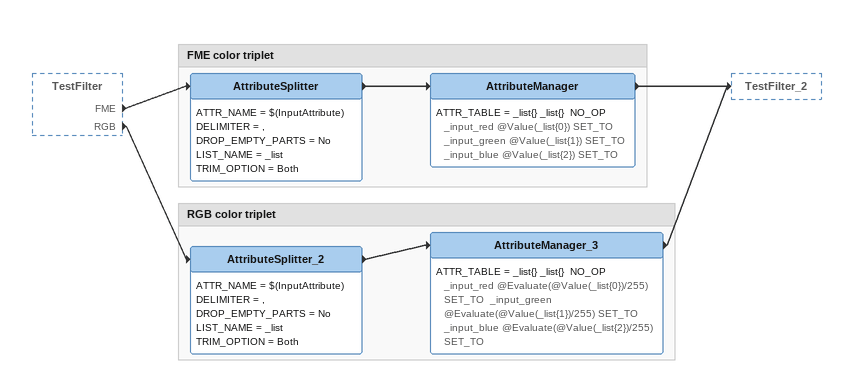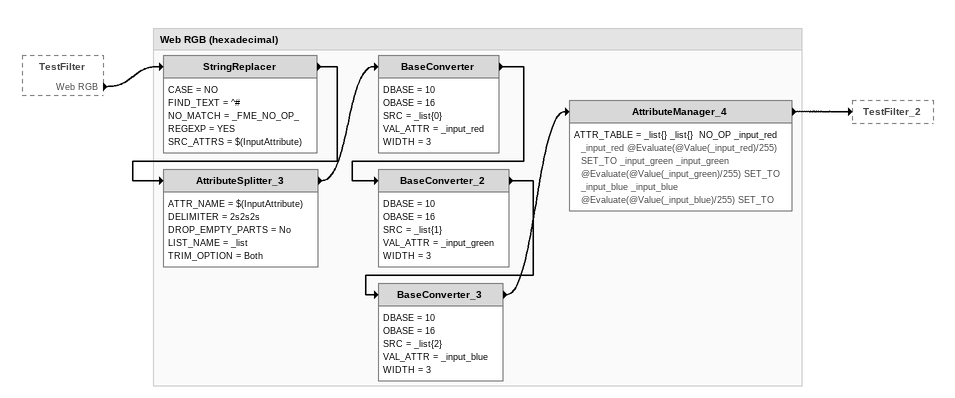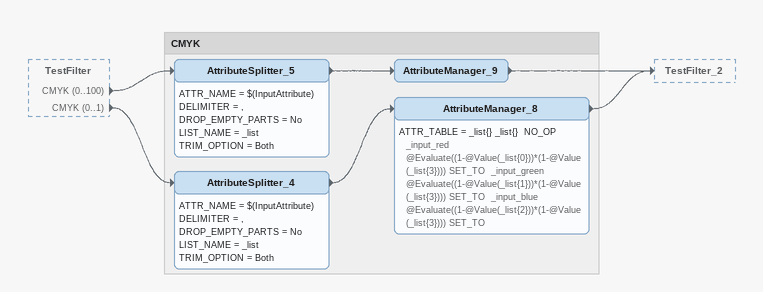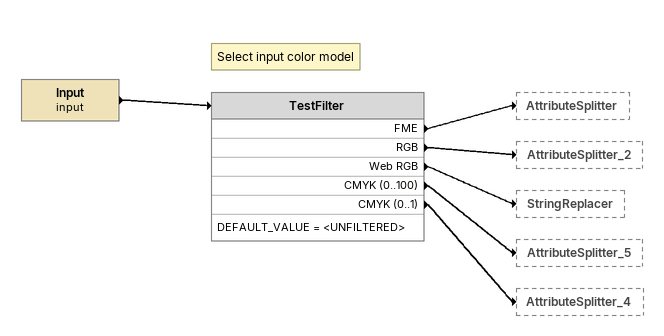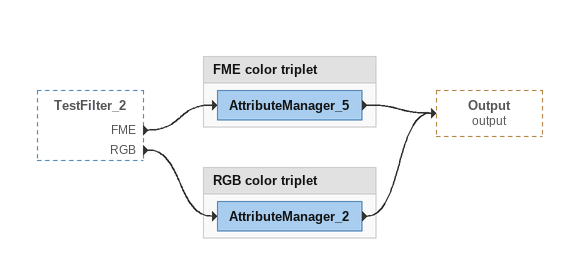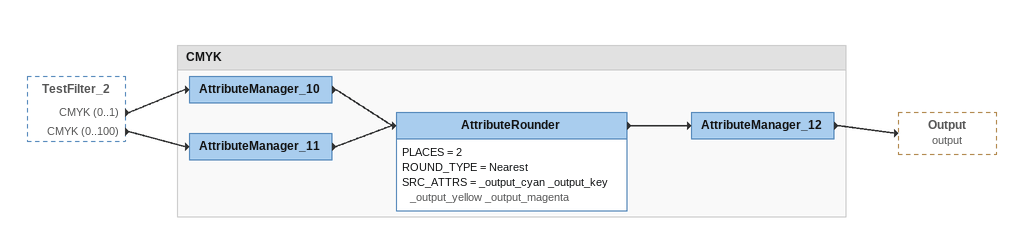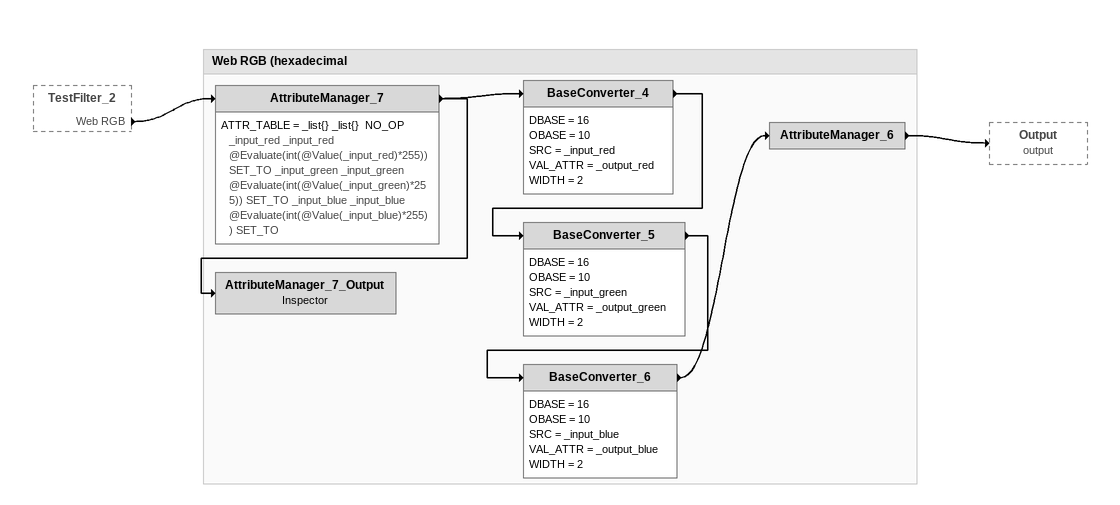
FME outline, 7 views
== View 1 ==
TestFilter [outside]
    FME -> AttributeSplitter
    RGB -> AttributeSplitter_2

Bookmark: FME color triplet
AttributeSplitter
    ATTR_NAME = $(InputAttribute)
    DELIMITER = ,
    DROP_EMPTY_PARTS = No
    LIST_NAME = _list
    TRIM_OPTION = Both
    -> AttributeManager
AttributeManager
    ATTR_TABLE = _list{} _list{}  NO_OP  _input_red @Value(_list{0}) SET_TO  _input_green @Value(_list{1}) SET_TO  _input_blue @Value(_list{2}) SET_TO
    -> TestFilter_2

Bookmark: RGB color triplet
AttributeSplitter_2
    ATTR_NAME = $(InputAttribute)
    DELIMITER = ,
    DROP_EMPTY_PARTS = No
    LIST_NAME = _list
    TRIM_OPTION = Both
    -> AttributeManager_3
AttributeManager_3
    ATTR_TABLE = _list{} _list{}  NO_OP  _input_red @Evaluate(@Value(_list{0})/255) SET_TO  _input_green @Evaluate(@Value(_list{1})/255) SET_TO  _input_blue @Evaluate(@Value(_list{2})/255) SET_TO
    -> TestFilter_2

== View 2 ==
TestFilter [outside]
    Web RGB -> StringReplacer

Bookmark: Web RGB (hexadecimal)
StringReplacer
    CASE = NO
    FIND_TEXT = ^#
    NO_MATCH = _FME_NO_OP_
    REGEXP = YES
    SRC_ATTRS = $(InputAttribute)
    -> AttributeSplitter_3
AttributeSplitter_3
    ATTR_NAME = $(InputAttribute)
    DELIMITER = 2s2s2s
    DROP_EMPTY_PARTS = No
    LIST_NAME = _list
    TRIM_OPTION = Both
    -> BaseConverter
BaseConverter
    DBASE = 10
    OBASE = 16
    SRC = _list{0}
    VAL_ATTR = _input_red
    WIDTH = 3
    -> BaseConverter_2
BaseConverter_2
    DBASE = 10
    OBASE = 16
    SRC = _list{1}
    VAL_ATTR = _input_green
    WIDTH = 3
    -> BaseConverter_3
BaseConverter_3
    DBASE = 10
    OBASE = 16
    SRC = _list{2}
    VAL_ATTR = _input_blue
    WIDTH = 3
    -> AttributeManager_4
AttributeManager_4
    ATTR_TABLE = _list{} _list{}  NO_OP _input_red _input_red @Evaluate(@Value(_input_red)/255) SET_TO _input_green _input_green @Evaluate(@Value(_input_green)/255) SET_TO _input_blue _input_blue @Evaluate(@Value(_input_blue)/255) SET_TO
    -> TestFilter_2

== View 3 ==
TestFilter [outside]
    CMYK (0..100) -> AttributeSplitter_5
    CMYK (0..1) -> AttributeSplitter_4

Bookmark: CMYK
AttributeSplitter_5
    ATTR_NAME = $(InputAttribute)
    DELIMITER = ,
    DROP_EMPTY_PARTS = No
    LIST_NAME = _list
    TRIM_OPTION = Both
    -> AttributeManager_9
AttributeManager_9
    -> TestFilter_2
AttributeSplitter_4
    ATTR_NAME = $(InputAttribute)
    DELIMITER = ,
    DROP_EMPTY_PARTS = No
    LIST_NAME = _list
    TRIM_OPTION = Both
    -> AttributeManager_8
AttributeManager_8
    ATTR_TABLE = _list{} _list{}  NO_OP  _input_red @Evaluate((1-@Value(_list{0}))*(1-@Value(_list{3}))) SET_TO  _input_green @Evaluate((1-@Value(_list{1}))*(1-@Value(_list{3}))) SET_TO  _input_blue @Evaluate((1-@Value(_list{2}))*(1-@Value(_list{3}))) SET_TO
    -> TestFilter_2

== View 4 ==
Input (input)
    -> TestFilter
Note: Select input color model
TestFilter
    DEFAULT_VALUE = <UNFILTERED>
    FME -> AttributeSplitter
    RGB -> AttributeSplitter_2
    Web RGB -> StringReplacer
    CMYK (0..100) -> AttributeSplitter_5
    CMYK (0..1) -> AttributeSplitter_4

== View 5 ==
TestFilter_2 [outside]
    FME -> AttributeManager_5
    RGB -> AttributeManager_2

Bookmark: FME color triplet
AttributeManager_5
    -> Output (output)

Bookmark: RGB color triplet
AttributeManager_2
    -> Output (output)

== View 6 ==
TestFilter_2 [outside]
    CMYK (0..1) -> AttributeManager_10
    CMYK (0..100) -> AttributeManager_11

Bookmark: CMYK
AttributeManager_10
    -> AttributeRounder
AttributeManager_11
    -> AttributeRounder
AttributeRounder
    PLACES = 2
    ROUND_TYPE = Nearest
    SRC_ATTRS = _output_cyan _output_key _output_yellow _output_magenta
    -> AttributeManager_12
AttributeManager_12
    -> Output (output)

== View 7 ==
TestFilter_2 [outside]
    Web RGB -> AttributeManager_7

Bookmark: Web RGB (hexadecimal
AttributeManager_7
    ATTR_TABLE = _list{} _list{}  NO_OP _input_red _input_red @Evaluate(int(@Value(_input_red)*255)) SET_TO _input_green _input_green @Evaluate(int(@Value(_input_green)*255)) SET_TO _input_blue _input_blue @Evaluate(int(@Value(_input_blue)*255)) SET_TO
    -> BaseConverter_4
    -> AttributeManager_7_Output
BaseConverter_4
    DBASE = 16
    OBASE = 10
    SRC = _input_red
    VAL_ATTR = _output_red
    WIDTH = 2
    -> BaseConverter_5
BaseConverter_5
    DBASE = 16
    OBASE = 10
    SRC = _input_green
    VAL_ATTR = _output_green
    WIDTH = 2
    -> BaseConverter_6
BaseConverter_6
    DBASE = 16
    OBASE = 10
    SRC = _input_blue
    VAL_ATTR = _output_blue
    WIDTH = 2
    -> AttributeManager_6
AttributeManager_6
    -> Output (output)
AttributeManager_7_Output: Inspector
